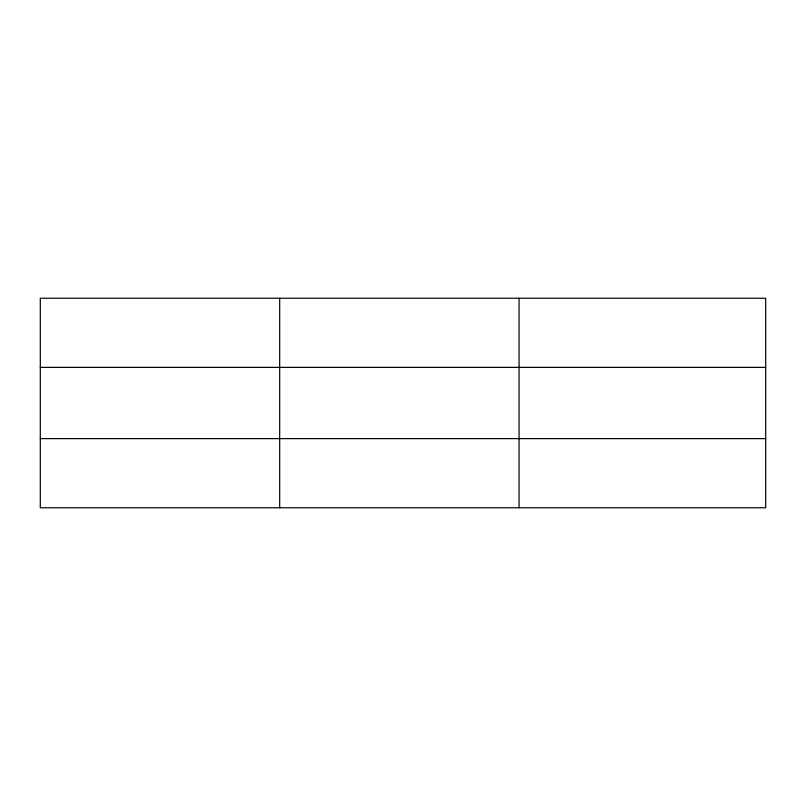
<?xml version="1.0" encoding="UTF-8"?>
<svg xmlns="http://www.w3.org/2000/svg" width="806" height="806" viewBox="0 0 806 806"><rect width="100%" height="100%" fill="white"/><g stroke="black" fill="none" stroke-linecap="round" stroke-linejoin="round"><path stroke-width="1.21" d="M279.682 298.24L279.682 507.76M519.064 298.24L519.064 507.76M765.7 438.615L765.7 507.76L40.3 507.76L40.3 298.24L765.7 298.24L765.7 438.615L40.3 438.615M40.3 367.385L765.7 367.385"/></g></svg>
